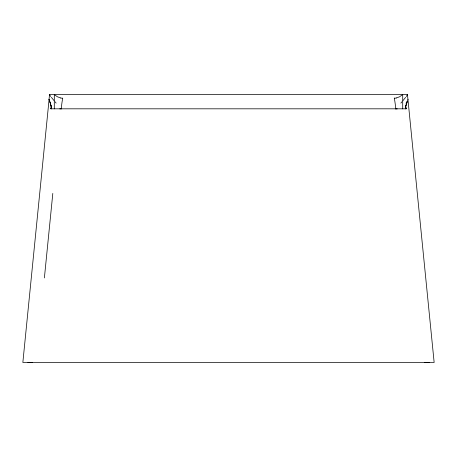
<?xml version="1.0" encoding="UTF-8"?>
<svg xmlns="http://www.w3.org/2000/svg" width="457" height="457" viewBox="0 0 457 457"><rect width="100%" height="100%" fill="white"/><g stroke="black" fill="none" stroke-linecap="round" stroke-linejoin="round"><path stroke-width="0.69" d="M405.913 107.589L405.97 108.88L405.919 108.058M49.099 99.318L22.85 362.464L434.15 362.464L407.461 94.536L49.55 94.536L49.03 99.363L49.516 100.928M49.03 99.363L50.327 103.179M51.075 108.178L51.03 108.88L51.053 108.058A7.432 4.507 -84.6 0 0 51.093 107.709L51.081 107.475M51.03 108.88L51.081 108.058M51.064 108.412L51.013 108.76M51.035 108.817L405.965 108.817M44.386 277.936L52.812 193.408M61.244 108.789L60.832 108.56L61.244 108.789A14.578 1.274 -84.3 0 1 61.695 104.687A14.441 1.251 -84.3 0 1 62.718 98.169L62.226 98.158A7.221 4.73 -4.2 0 1 60.758 98.044M32.584 362.401L27.888 362.452M406.336 104.504L406.187 105.219L407.575 100.689M406.473 103.962L406.587 103.568M406.701 103.179L406.816 102.814M396.053 108.76L395.768 108.88L396.105 108.657M406.839 102.654L407.141 101.791M407.404 101.151L407.25 101.488M407.49 94.628L406.256 96.513M54.292 108.88L54.314 94.536M402.686 94.536L399.555 96.798L396.213 97.987M405.622 97.335L403.051 100.506M400.869 103.093L402 101.762M395.791 108.857L395.813 108.835A14.578 1.24 84.3 0 0 395.311 104.653A14.441 1.262 84.3 0 0 394.282 98.106M50.664 104.504L50.841 105.219L50.184 102.814M49.682 101.38L50.133 102.654M394.282 98.169L394.774 98.158A7.221 4.73 4.2 0 0 396.242 98.044M59.758 108.88L61.232 108.88M429.186 362.464L424.416 362.401M407.935 99.318L407.901 99.318A8.323 0.554 -60.9 0 1 407.958 99.437M405.925 108.178L405.97 108.88M395.796 108.875L397.242 108.88M60.787 97.987L57.445 96.798L54.297 94.576M55 101.762L56.131 103.093M53.949 100.506L51.378 97.335M50.744 96.513L49.51 94.628M50.441 103.568L50.687 104.499M405.987 108.76L405.936 108.412M402.708 94.536L402.708 108.88M51.133 106.013A7.655 4.359 -85.1 0 1 51.247 107.435M51.087 106.27A7.592 4.324 -85.1 0 1 51.167 107.446M51.081 106.035A8.237 4.136 -86.7 0 0 50.933 105.133A8.157 4.199 -86.4 0 1 51.121 106.247M405.885 108.058A7.392 4.547 84.5 0 1 405.879 107.703M405.53 107.366A7.872 4.513 85 0 1 405.85 104.95M405.827 107.446A7.592 4.324 85.1 0 1 405.907 106.27A8.157 4.176 86.4 0 1 406.084 105.121M406.69 101.974A8.9 0.366 -65.6 0 1 406.159 103.242M406.621 102.048A8.889 0.36 -65.6 0 1 406.096 103.299"/></g></svg>
